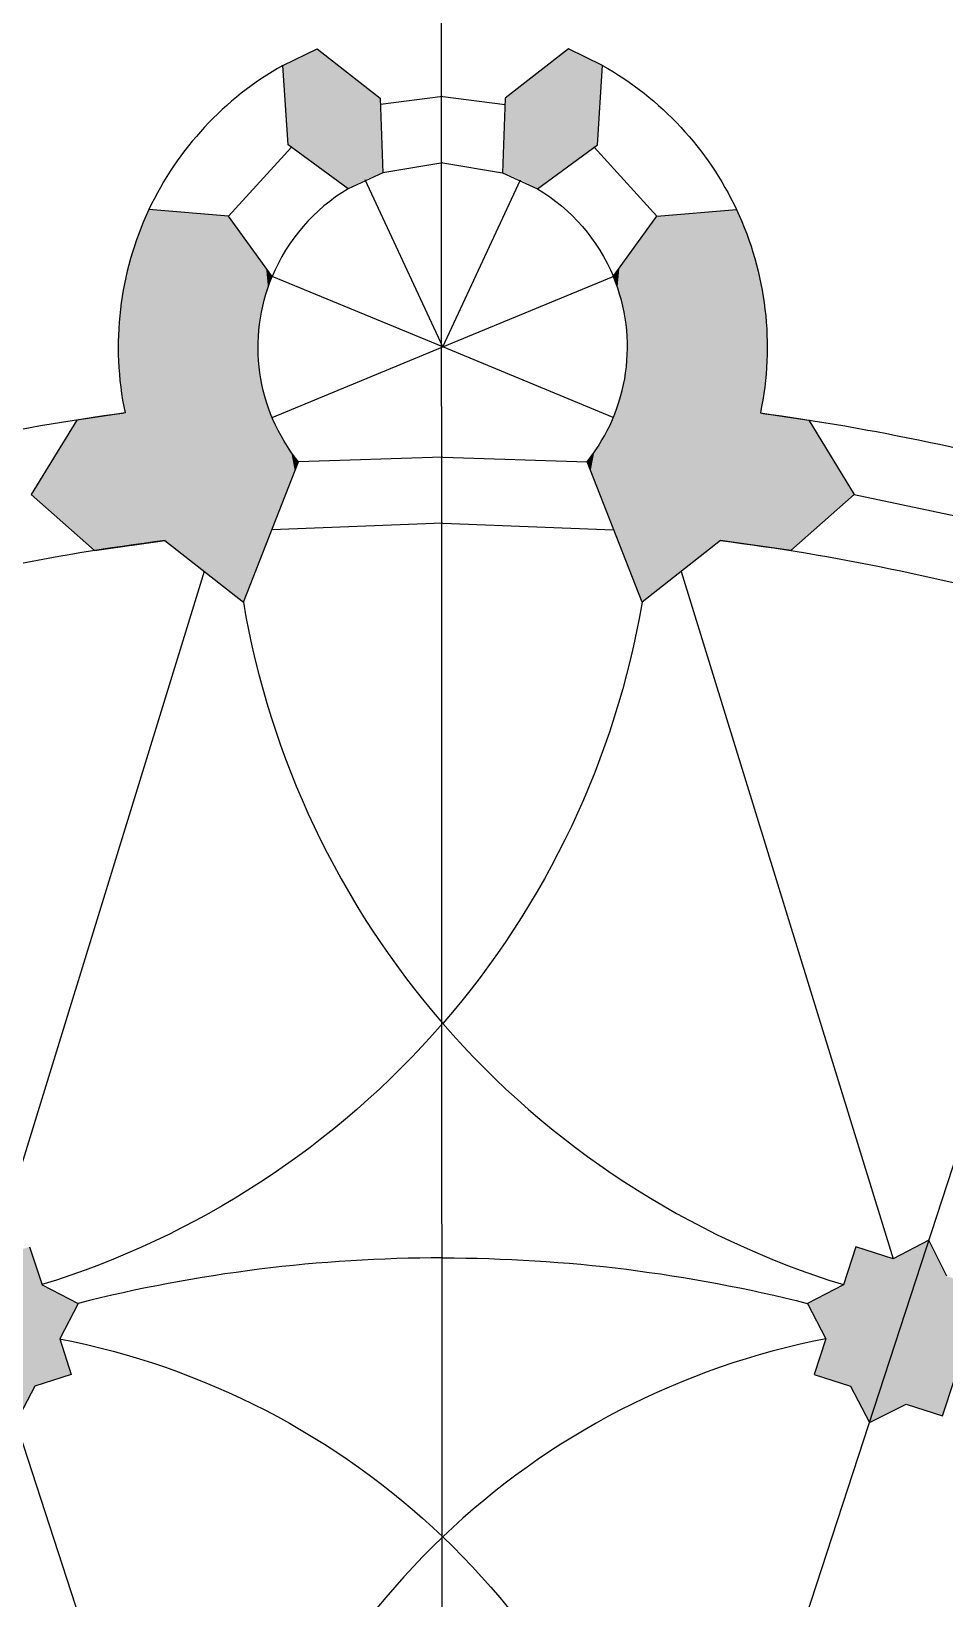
# Model space of a CAD drawing. Extents: x 146 to 208, y -275 to -29.
# Drawn here: x 169.72 to 178.14, y -248.89 to -234.46 of the extents above; entities that cross this region are included whole.
import ezdxf

# ---------------------------------------------------------------- set-up
doc = ezdxf.new("R2010")
doc.units = 0
for name, color, linetype in [('BASE_PLAN', 7, 'CONTINUOUS'), ('LINE_OF_SYMMETRY', 7, 'CONTINUOUS'), ('POCHE', 7, 'CONTINUOUS'), ('VAULT_LINES', 7, 'CONTINUOUS')]:
    doc.layers.add(name, color=color, linetype=linetype)

# ---------------------------------------------------------------- blocks, each defined once
blk = doc.blocks.new('*U22')
at = {"layer": 'POCHE', "linetype": 'CONTINUOUS', "extrusion": (0, 0, -1)}
for points in [[(-177.321, -247.028), (-177.321, -245.652), (-177.273, -246.935)], [(-177.273, -246.935), (-177.321, -245.652), (-177.273, -245.801)], [(-177.321, -247.028), (-177.448, -245.693), (-177.321, -245.652)], [(-177.995, -247.168), (-177.995, -245.592), (-177.786, -247.101)], [(-177.786, -247.101), (-177.995, -245.592), (-177.786, -245.7)], [(-177.995, -247.168), (-178.121, -245.845), (-177.995, -245.592)], [(-177.273, -246.935), (-177.273, -245.801), (-177.208, -246.914)], [(-177.208, -246.914), (-177.273, -245.801), (-177.208, -246.001)], [(-177.448, -247.269), (-177.448, -245.693), (-177.321, -247.028)], [(-177.448, -247.269), (-177.665, -245.763), (-177.448, -245.693)], [(-177.665, -247.161), (-177.665, -245.763), (-177.448, -247.269)], [(-177.786, -247.101), (-177.786, -245.7), (-177.665, -247.161)], [(-177.665, -247.161), (-177.786, -245.7), (-177.665, -245.763)], [(-178.121, -247.209), (-178.121, -245.845), (-177.995, -247.168)], [(-178.121, -247.209), (-178.16, -245.923), (-178.121, -245.845)], [(-178.16, -247.089), (-178.16, -245.923), (-178.121, -247.209)], [(-178.16, -247.089), (-178.228, -245.945), (-178.16, -245.923)], [(-178.228, -246.882), (-178.228, -245.945), (-178.16, -247.089)], [(-178.228, -246.882), (-178.39, -245.998), (-178.228, -245.945)], [(-177.045, -246.499), (-177.045, -246.085), (-176.875, -246.174)], [(-177.208, -246.914), (-177.208, -246.001), (-177.045, -246.861)], [(-177.045, -246.861), (-177.208, -246.001), (-177.045, -246.085)], [(-178.39, -246.802), (-178.39, -245.998), (-178.228, -246.882)], [(-178.39, -246.384), (-178.504, -246.035), (-178.39, -245.998)], [(-178.39, -246.802), (-178.558, -246.719), (-178.39, -246.384)], [(-177.045, -246.861), (-177.045, -246.499), (-176.938, -246.827)]]:
    blk.add_solid(points, dxfattribs=at)
blk = doc.blocks.new('*U24')
at = {"layer": 'POCHE', "linetype": 'CONTINUOUS', "extrusion": (0, 0, -1)}
for points in [[(-175.488, -239.609), (-175.488, -236.158), (-175.352, -239.716)], [(-175.352, -239.716), (-175.488, -236.158), (-175.352, -236.347)], [(-176.075, -239.147), (-176.075, -236.111), (-175.488, -239.609)], [(-175.488, -239.609), (-176.075, -236.111), (-175.488, -236.158)], [(-176.223, -239.168), (-176.223, -236.099), (-176.075, -239.147)], [(-176.075, -239.147), (-176.223, -236.099), (-176.075, -236.111)], [(-176.223, -239.168), (-176.248, -236.153), (-176.223, -236.099)], [(-176.248, -239.172), (-176.248, -236.153), (-176.223, -239.168)], [(-176.248, -239.172), (-176.271, -236.207), (-176.248, -236.153)], [(-176.271, -239.175), (-176.271, -236.207), (-176.248, -239.172)], [(-176.271, -239.175), (-176.294, -236.262), (-176.271, -236.207)], [(-176.294, -239.179), (-176.294, -236.262), (-176.271, -239.175)], [(-176.294, -239.179), (-176.315, -236.318), (-176.294, -236.262)], [(-175.352, -239.716), (-175.352, -236.347), (-175.217, -239.371)], [(-175.217, -239.371), (-175.352, -236.347), (-175.217, -236.534)], [(-176.315, -239.182), (-176.315, -236.318), (-176.294, -239.179)], [(-176.315, -239.182), (-176.336, -236.374), (-176.315, -236.318)], [(-176.336, -239.185), (-176.336, -236.374), (-176.315, -239.182)], [(-176.336, -239.185), (-176.355, -236.43), (-176.336, -236.374)], [(-176.355, -239.187), (-176.355, -236.43), (-176.336, -239.185)], [(-176.355, -239.187), (-176.373, -236.487), (-176.355, -236.43)], [(-175.172, -236.976), (-175.172, -236.597), (-175.158, -236.922)], [(-175.158, -236.922), (-175.172, -236.597), (-175.158, -236.616)], [(-175.184, -237.031), (-175.184, -236.581), (-175.172, -236.976)], [(-175.172, -236.976), (-175.184, -236.581), (-175.172, -236.597)], [(-175.194, -237.086), (-175.194, -236.566), (-175.184, -237.031)], [(-175.184, -237.031), (-175.194, -236.566), (-175.184, -236.581)], [(-175.202, -237.143), (-175.202, -236.555), (-175.194, -237.086)], [(-175.194, -237.086), (-175.202, -236.555), (-175.194, -236.566)], [(-175.209, -237.199), (-175.209, -236.546), (-175.202, -237.143)], [(-175.202, -237.143), (-175.209, -236.546), (-175.202, -236.555)], [(-175.214, -237.256), (-175.214, -236.539), (-175.209, -237.199)], [(-175.209, -237.199), (-175.214, -236.539), (-175.209, -236.546)], [(-175.216, -237.313), (-175.216, -236.535), (-175.214, -237.256)], [(-175.214, -237.256), (-175.216, -236.535), (-175.214, -236.539)], [(-175.217, -237.371), (-175.217, -236.534), (-175.216, -237.313)], [(-175.216, -237.313), (-175.217, -236.534), (-175.216, -236.535)], [(-176.373, -239.19), (-176.373, -236.487), (-176.355, -239.187)], [(-176.373, -239.19), (-176.391, -236.545), (-176.373, -236.487)], [(-176.391, -239.192), (-176.391, -236.545), (-176.373, -239.19)], [(-176.391, -239.192), (-176.407, -236.603), (-176.391, -236.545)], [(-175.107, -236.765), (-175.107, -236.687), (-175.087, -236.715)], [(-175.126, -236.817), (-175.126, -236.661), (-175.107, -236.765)], [(-175.107, -236.765), (-175.126, -236.661), (-175.107, -236.687)], [(-175.143, -236.869), (-175.143, -236.638), (-175.126, -236.817)], [(-175.126, -236.817), (-175.143, -236.638), (-175.126, -236.661)], [(-175.158, -236.922), (-175.158, -236.616), (-175.143, -236.869)], [(-175.143, -236.869), (-175.158, -236.616), (-175.143, -236.638)], [(-176.407, -239.195), (-176.407, -236.603), (-176.391, -239.192)], [(-176.407, -239.195), (-176.422, -236.661), (-176.407, -236.603)], [(-176.422, -239.197), (-176.422, -236.661), (-176.407, -239.195)], [(-176.422, -239.197), (-176.435, -236.72), (-176.422, -236.661)], [(-176.435, -239.199), (-176.435, -236.72), (-176.422, -239.197)], [(-176.435, -239.199), (-176.443, -236.758), (-176.435, -236.72)], [(-176.443, -239.2), (-176.443, -236.758), (-176.435, -239.199)], [(-176.443, -237.972), (-176.448, -236.779), (-176.443, -236.758)], [(-176.448, -237.949), (-176.448, -236.779), (-176.443, -237.972)], [(-176.448, -237.949), (-176.455, -236.816), (-176.448, -236.779)], [(-176.455, -237.914), (-176.455, -236.816), (-176.448, -237.949)], [(-176.455, -237.914), (-176.459, -236.838), (-176.455, -236.816)], [(-176.459, -237.889), (-176.459, -236.838), (-176.455, -237.914)], [(-176.459, -237.889), (-176.465, -236.874), (-176.459, -236.838)], [(-176.465, -237.856), (-176.465, -236.874), (-176.459, -237.889)], [(-176.465, -237.856), (-176.469, -236.898), (-176.465, -236.874)], [(-176.469, -237.83), (-176.469, -236.898), (-176.465, -237.856)], [(-176.469, -237.83), (-176.474, -236.933), (-176.469, -236.898)], [(-176.474, -237.797), (-176.474, -236.933), (-176.469, -237.83)], [(-176.474, -237.797), (-176.478, -236.958), (-176.474, -236.933)], [(-176.478, -237.77), (-176.478, -236.958), (-176.474, -237.797)], [(-176.478, -237.77), (-176.482, -236.992), (-176.478, -236.958)], [(-176.482, -237.738), (-176.482, -236.992), (-176.478, -237.77)], [(-176.482, -237.738), (-176.486, -237.018), (-176.482, -236.992)], [(-176.486, -237.71), (-176.486, -237.018), (-176.482, -237.738)], [(-176.486, -237.71), (-176.489, -237.051), (-176.486, -237.018)], [(-176.489, -237.679), (-176.489, -237.051), (-176.486, -237.71)], [(-176.489, -237.679), (-176.492, -237.078), (-176.489, -237.051)], [(-176.492, -237.649), (-176.492, -237.078), (-176.489, -237.679)], [(-176.492, -237.649), (-176.495, -237.111), (-176.492, -237.078)], [(-176.495, -237.619), (-176.495, -237.111), (-176.492, -237.649)], [(-176.495, -237.619), (-176.497, -237.138), (-176.495, -237.111)], [(-176.497, -237.589), (-176.497, -237.138), (-176.495, -237.619)], [(-176.497, -237.589), (-176.5, -237.172), (-176.497, -237.138)], [(-176.5, -237.56), (-176.5, -237.172), (-176.497, -237.589)], [(-176.5, -237.56), (-176.501, -237.198), (-176.5, -237.172)], [(-176.501, -237.528), (-176.501, -237.198), (-176.5, -237.56)], [(-176.501, -237.528), (-176.503, -237.232), (-176.501, -237.198)], [(-176.503, -237.5), (-176.503, -237.232), (-176.501, -237.528)], [(-176.503, -237.5), (-176.504, -237.259), (-176.503, -237.232)], [(-176.504, -237.466), (-176.504, -237.259), (-176.503, -237.5)], [(-176.504, -237.466), (-176.505, -237.295), (-176.504, -237.259)], [(-176.505, -237.44), (-176.505, -237.295), (-176.504, -237.466)], [(-176.505, -237.44), (-176.506, -237.319), (-176.505, -237.295)], [(-176.506, -237.4), (-176.506, -237.319), (-176.505, -237.44)], [(-176.506, -237.4), (-176.506, -237.379), (-176.506, -237.319)], [(-175.216, -239.368), (-175.216, -237.429), (-175.213, -239.36)], [(-175.213, -239.36), (-175.216, -237.429), (-175.213, -237.486)], [(-175.217, -239.371), (-175.217, -237.371), (-175.216, -239.368)], [(-175.216, -239.368), (-175.217, -237.371), (-175.216, -237.429)], [(-175.2, -239.328), (-175.2, -237.601), (-175.191, -239.305)], [(-175.191, -239.305), (-175.2, -237.601), (-175.191, -237.659)], [(-175.207, -239.347), (-175.207, -237.544), (-175.2, -239.328)], [(-175.2, -239.328), (-175.207, -237.544), (-175.2, -237.601)], [(-175.213, -239.36), (-175.213, -237.486), (-175.207, -239.347)], [(-175.207, -239.347), (-175.213, -237.486), (-175.207, -237.544)], [(-175.18, -239.277), (-175.18, -237.715), (-175.167, -239.244)], [(-175.167, -239.244), (-175.18, -237.715), (-175.167, -237.772)], [(-175.191, -239.305), (-175.191, -237.659), (-175.18, -239.277)], [(-175.18, -239.277), (-175.191, -237.659), (-175.18, -237.715)], [(-175.136, -239.163), (-175.136, -237.883), (-175.117, -239.116)], [(-175.117, -239.116), (-175.136, -237.883), (-175.117, -237.937)], [(-175.152, -239.206), (-175.152, -237.828), (-175.136, -239.163)], [(-175.136, -239.163), (-175.152, -237.828), (-175.136, -237.883)], [(-175.167, -239.244), (-175.167, -237.772), (-175.152, -239.206)], [(-175.152, -239.206), (-175.167, -237.772), (-175.152, -237.828)], [(-175.097, -239.064), (-175.097, -237.99), (-175.075, -239.008)], [(-175.075, -239.008), (-175.097, -237.99), (-175.075, -238.043)], [(-175.117, -239.116), (-175.117, -237.937), (-175.097, -239.064)], [(-175.097, -239.064), (-175.117, -237.937), (-175.097, -237.99)], [(-176.443, -239.2), (-176.724, -238.013), (-176.443, -237.972)], [(-176.724, -239.24), (-176.724, -238.013), (-176.443, -239.2)], [(-176.724, -239.24), (-176.888, -238.037), (-176.724, -238.013)], [(-176.888, -239.095), (-176.888, -238.037), (-176.724, -239.24)], [(-176.888, -239.095), (-177.306, -238.724), (-176.888, -238.037)], [(-175.026, -238.883), (-175.026, -238.145), (-174.999, -238.815)], [(-174.999, -238.815), (-175.026, -238.145), (-174.999, -238.194)], [(-175.051, -238.948), (-175.051, -238.095), (-175.026, -238.883)], [(-175.026, -238.883), (-175.051, -238.095), (-175.026, -238.145)], [(-175.075, -239.008), (-175.075, -238.043), (-175.051, -238.948)], [(-175.051, -238.948), (-175.075, -238.043), (-175.051, -238.095)], [(-174.941, -238.667), (-174.941, -238.289), (-174.911, -238.589)], [(-174.911, -238.589), (-174.941, -238.289), (-174.911, -238.335)], [(-174.971, -238.743), (-174.971, -238.243), (-174.941, -238.667)], [(-174.941, -238.667), (-174.971, -238.243), (-174.941, -238.289)], [(-174.999, -238.815), (-174.999, -238.194), (-174.971, -238.743)], [(-174.971, -238.743), (-174.999, -238.194), (-174.971, -238.243)], [(-174.878, -238.507), (-174.878, -238.379), (-174.845, -238.422)], [(-174.911, -238.589), (-174.911, -238.335), (-174.878, -238.507)], [(-174.878, -238.507), (-174.911, -238.335), (-174.878, -238.379)]]:
    blk.add_solid(points, dxfattribs=at)
blk = doc.blocks.new('*U25')
at = {"layer": 'POCHE', "linetype": 'CONTINUOUS', "extrusion": (0, 0, -1)}
for points in [[(-174.673, -235.699), (-174.673, -234.617), (-174.387, -235.908)], [(-174.387, -235.908), (-174.673, -234.617), (-174.387, -234.84)], [(-174.673, -235.699), (-174.753, -234.652), (-174.673, -234.617)], [(-174.753, -235.64), (-174.753, -234.652), (-174.673, -235.699)], [(-174.753, -235.64), (-174.832, -234.689), (-174.753, -234.652)], [(-174.832, -235.581), (-174.832, -234.689), (-174.753, -235.64)], [(-174.832, -235.581), (-174.911, -234.729), (-174.832, -234.689)], [(-174.387, -235.908), (-174.387, -234.84), (-174.349, -235.886)], [(-174.349, -235.886), (-174.387, -234.84), (-174.349, -234.87)], [(-174.911, -235.524), (-174.911, -234.729), (-174.832, -235.581)], [(-174.911, -235.524), (-174.941, -234.745), (-174.911, -234.729)], [(-174.941, -235.502), (-174.941, -234.745), (-174.911, -235.524)], [(-174.941, -235.502), (-174.988, -234.771), (-174.941, -234.745)], [(-174.191, -235.808), (-174.191, -234.994), (-174.15, -235.791)], [(-174.15, -235.791), (-174.191, -234.994), (-174.15, -235.026)], [(-174.231, -235.826), (-174.231, -234.963), (-174.191, -235.808)], [(-174.191, -235.808), (-174.231, -234.963), (-174.191, -234.994)], [(-174.271, -235.845), (-174.271, -234.931), (-174.231, -235.826)], [(-174.231, -235.826), (-174.271, -234.931), (-174.231, -234.963)], [(-174.31, -235.865), (-174.31, -234.9), (-174.271, -235.845)], [(-174.271, -235.845), (-174.31, -234.9), (-174.271, -234.931)], [(-174.349, -235.886), (-174.349, -234.87), (-174.31, -235.865)], [(-174.31, -235.865), (-174.349, -234.87), (-174.31, -234.9)], [(-174.091, -235.769), (-174.091, -235.073), (-174.067, -235.761)], [(-174.109, -235.775), (-174.109, -235.058), (-174.091, -235.769)], [(-174.091, -235.769), (-174.109, -235.058), (-174.091, -235.073)], [(-174.15, -235.791), (-174.15, -235.026), (-174.109, -235.775)], [(-174.109, -235.775), (-174.15, -235.026), (-174.109, -235.058)]]:
    blk.add_solid(points, dxfattribs=at)
blk = doc.blocks.new('*U47')
at = {"layer": 'POCHE', "linetype": 'CONTINUOUS'}
for points in [[(169.035, -247.168), (168.909, -245.845), (169.035, -245.592)], [(169.035, -247.168), (169.035, -245.592), (169.244, -247.101)], [(169.244, -247.101), (169.035, -245.592), (169.244, -245.7)], [(169.708, -247.028), (169.582, -245.693), (169.708, -245.652)], [(169.708, -247.028), (169.708, -245.652), (169.757, -246.935)], [(169.757, -246.935), (169.708, -245.652), (169.757, -245.801)], [(169.244, -247.101), (169.244, -245.7), (169.365, -247.161)], [(169.365, -247.161), (169.244, -245.7), (169.365, -245.763)], [(169.582, -247.269), (169.365, -245.763), (169.582, -245.693)], [(169.365, -247.161), (169.365, -245.763), (169.582, -247.269)], [(169.582, -247.269), (169.582, -245.693), (169.708, -247.028)], [(169.757, -246.935), (169.757, -245.801), (169.822, -246.914)], [(169.822, -246.914), (169.757, -245.801), (169.822, -246.001)], [(168.802, -246.882), (168.64, -245.998), (168.802, -245.945)], [(168.87, -247.089), (168.802, -245.945), (168.87, -245.923)], [(168.802, -246.882), (168.802, -245.945), (168.87, -247.089)], [(168.909, -247.209), (168.87, -245.923), (168.909, -245.845)], [(168.87, -247.089), (168.87, -245.923), (168.909, -247.209)], [(168.909, -247.209), (168.909, -245.845), (169.035, -247.168)], [(168.64, -246.384), (168.526, -246.035), (168.64, -245.998)], [(168.64, -246.802), (168.64, -245.998), (168.802, -246.882)], [(169.822, -246.914), (169.822, -246.001), (169.985, -246.861)], [(169.985, -246.861), (169.822, -246.001), (169.985, -246.085)], [(169.985, -246.499), (169.985, -246.085), (170.155, -246.174)], [(168.64, -246.802), (168.472, -246.719), (168.64, -246.384)], [(169.985, -246.861), (169.985, -246.499), (170.092, -246.827)]]:
    blk.add_solid(points, dxfattribs=at)
blk = doc.blocks.new('*U49')
at = {"layer": 'POCHE', "linetype": 'CONTINUOUS'}
for points in [[(170.782, -239.172), (170.759, -236.207), (170.782, -236.153)], [(170.807, -239.168), (170.782, -236.153), (170.807, -236.099)], [(170.782, -239.172), (170.782, -236.153), (170.807, -239.168)], [(170.807, -239.168), (170.807, -236.099), (170.955, -239.147)], [(170.955, -239.147), (170.807, -236.099), (170.955, -236.111)], [(170.955, -239.147), (170.955, -236.111), (171.542, -239.609)], [(171.542, -239.609), (170.955, -236.111), (171.542, -236.158)], [(171.542, -239.609), (171.542, -236.158), (171.678, -239.716)], [(171.678, -239.716), (171.542, -236.158), (171.678, -236.347)], [(170.736, -239.179), (170.715, -236.318), (170.736, -236.262)], [(170.759, -239.175), (170.736, -236.262), (170.759, -236.207)], [(170.736, -239.179), (170.736, -236.262), (170.759, -239.175)], [(170.759, -239.175), (170.759, -236.207), (170.782, -239.172)], [(170.675, -239.187), (170.656, -236.487), (170.675, -236.43)], [(170.694, -239.185), (170.675, -236.43), (170.694, -236.374)], [(170.675, -239.187), (170.675, -236.43), (170.694, -239.185)], [(170.715, -239.182), (170.694, -236.374), (170.715, -236.318)], [(170.694, -239.185), (170.694, -236.374), (170.715, -239.182)], [(170.715, -239.182), (170.715, -236.318), (170.736, -239.179)], [(171.678, -239.716), (171.678, -236.347), (171.813, -239.371)], [(171.813, -239.371), (171.678, -236.347), (171.813, -236.534)], [(170.639, -239.192), (170.623, -236.603), (170.639, -236.545)], [(170.656, -239.19), (170.639, -236.545), (170.656, -236.487)], [(170.639, -239.192), (170.639, -236.545), (170.656, -239.19)], [(170.656, -239.19), (170.656, -236.487), (170.675, -239.187)], [(171.813, -237.371), (171.813, -236.534), (171.814, -237.313)], [(171.814, -237.313), (171.813, -236.534), (171.814, -236.535)], [(171.814, -237.313), (171.814, -236.535), (171.816, -237.256)], [(171.816, -237.256), (171.814, -236.535), (171.816, -236.539)], [(171.816, -237.256), (171.816, -236.539), (171.821, -237.199)], [(171.821, -237.199), (171.816, -236.539), (171.821, -236.546)], [(171.821, -237.199), (171.821, -236.546), (171.828, -237.143)], [(171.828, -237.143), (171.821, -236.546), (171.828, -236.555)], [(171.828, -237.143), (171.828, -236.555), (171.836, -237.086)], [(171.836, -237.086), (171.828, -236.555), (171.836, -236.566)], [(171.836, -237.086), (171.836, -236.566), (171.846, -237.031)], [(171.846, -237.031), (171.836, -236.566), (171.846, -236.581)], [(171.846, -237.031), (171.846, -236.581), (171.858, -236.976)], [(171.858, -236.976), (171.846, -236.581), (171.858, -236.597)], [(171.858, -236.976), (171.858, -236.597), (171.872, -236.922)], [(171.872, -236.922), (171.858, -236.597), (171.872, -236.616)], [(170.595, -239.199), (170.587, -236.758), (170.595, -236.72)], [(170.608, -239.197), (170.595, -236.72), (170.608, -236.661)], [(170.595, -239.199), (170.595, -236.72), (170.608, -239.197)], [(170.623, -239.195), (170.608, -236.661), (170.623, -236.603)], [(170.608, -239.197), (170.608, -236.661), (170.623, -239.195)], [(170.623, -239.195), (170.623, -236.603), (170.639, -239.192)], [(171.872, -236.922), (171.872, -236.616), (171.887, -236.869)], [(171.887, -236.869), (171.872, -236.616), (171.887, -236.638)], [(171.887, -236.869), (171.887, -236.638), (171.904, -236.817)], [(171.904, -236.817), (171.887, -236.638), (171.904, -236.661)], [(171.904, -236.817), (171.904, -236.661), (171.923, -236.765)], [(171.923, -236.765), (171.904, -236.661), (171.923, -236.687)], [(171.923, -236.765), (171.923, -236.687), (171.943, -236.715)], [(170.565, -237.856), (170.561, -236.898), (170.565, -236.874)], [(170.571, -237.889), (170.565, -236.874), (170.571, -236.838)], [(170.565, -237.856), (170.565, -236.874), (170.571, -237.889)], [(170.575, -237.914), (170.571, -236.838), (170.575, -236.816)], [(170.571, -237.889), (170.571, -236.838), (170.575, -237.914)], [(170.582, -237.949), (170.575, -236.816), (170.582, -236.779)], [(170.575, -237.914), (170.575, -236.816), (170.582, -237.949)], [(170.587, -237.972), (170.582, -236.779), (170.587, -236.758)], [(170.582, -237.949), (170.582, -236.779), (170.587, -237.972)], [(170.587, -239.2), (170.587, -236.758), (170.595, -239.199)], [(170.544, -237.71), (170.541, -237.051), (170.544, -237.018)], [(170.548, -237.738), (170.544, -237.018), (170.548, -236.992)], [(170.544, -237.71), (170.544, -237.018), (170.548, -237.738)], [(170.552, -237.77), (170.548, -236.992), (170.552, -236.958)], [(170.548, -237.738), (170.548, -236.992), (170.552, -237.77)], [(170.556, -237.797), (170.552, -236.958), (170.556, -236.933)], [(170.552, -237.77), (170.552, -236.958), (170.556, -237.797)], [(170.561, -237.83), (170.556, -236.933), (170.561, -236.898)], [(170.556, -237.797), (170.556, -236.933), (170.561, -237.83)], [(170.561, -237.83), (170.561, -236.898), (170.565, -237.856)], [(170.53, -237.56), (170.529, -237.198), (170.53, -237.172)], [(170.533, -237.589), (170.53, -237.172), (170.533, -237.138)], [(170.53, -237.56), (170.53, -237.172), (170.533, -237.589)], [(170.535, -237.619), (170.533, -237.138), (170.535, -237.111)], [(170.533, -237.589), (170.533, -237.138), (170.535, -237.619)], [(170.538, -237.649), (170.535, -237.111), (170.538, -237.078)], [(170.535, -237.619), (170.535, -237.111), (170.538, -237.649)], [(170.541, -237.679), (170.538, -237.078), (170.541, -237.051)], [(170.538, -237.649), (170.538, -237.078), (170.541, -237.679)], [(170.541, -237.679), (170.541, -237.051), (170.544, -237.71)], [(170.525, -237.44), (170.524, -237.319), (170.525, -237.295)], [(170.524, -237.4), (170.524, -237.379), (170.524, -237.319)], [(170.524, -237.4), (170.524, -237.319), (170.525, -237.44)], [(170.526, -237.466), (170.525, -237.295), (170.526, -237.259)], [(170.525, -237.44), (170.525, -237.295), (170.526, -237.466)], [(170.527, -237.5), (170.526, -237.259), (170.527, -237.232)], [(170.526, -237.466), (170.526, -237.259), (170.527, -237.5)], [(170.529, -237.528), (170.527, -237.232), (170.529, -237.198)], [(170.527, -237.5), (170.527, -237.232), (170.529, -237.528)], [(170.529, -237.528), (170.529, -237.198), (170.53, -237.56)], [(171.813, -239.371), (171.813, -237.371), (171.814, -239.368)], [(171.814, -239.368), (171.813, -237.371), (171.814, -237.429)], [(171.814, -239.368), (171.814, -237.429), (171.817, -239.36)], [(171.817, -239.36), (171.814, -237.429), (171.817, -237.486)], [(171.817, -239.36), (171.817, -237.486), (171.822, -239.347)], [(171.822, -239.347), (171.817, -237.486), (171.822, -237.544)], [(171.822, -239.347), (171.822, -237.544), (171.83, -239.328)], [(171.83, -239.328), (171.822, -237.544), (171.83, -237.601)], [(171.83, -239.328), (171.83, -237.601), (171.839, -239.305)], [(171.839, -239.305), (171.83, -237.601), (171.839, -237.659)], [(171.839, -239.305), (171.839, -237.659), (171.85, -239.277)], [(171.85, -239.277), (171.839, -237.659), (171.85, -237.715)], [(171.85, -239.277), (171.85, -237.715), (171.863, -239.244)], [(171.863, -239.244), (171.85, -237.715), (171.863, -237.772)], [(171.863, -239.244), (171.863, -237.772), (171.878, -239.206)], [(171.878, -239.206), (171.863, -237.772), (171.878, -237.828)], [(171.878, -239.206), (171.878, -237.828), (171.894, -239.163)], [(171.894, -239.163), (171.878, -237.828), (171.894, -237.883)], [(171.894, -239.163), (171.894, -237.883), (171.913, -239.116)], [(171.913, -239.116), (171.894, -237.883), (171.913, -237.937)], [(170.142, -239.095), (169.723, -238.724), (170.142, -238.037)], [(170.306, -239.24), (170.142, -238.037), (170.306, -238.013)], [(170.142, -239.095), (170.142, -238.037), (170.306, -239.24)], [(170.587, -239.2), (170.306, -238.013), (170.587, -237.972)], [(170.306, -239.24), (170.306, -238.013), (170.587, -239.2)], [(171.913, -239.116), (171.913, -237.937), (171.933, -239.064)], [(171.933, -239.064), (171.913, -237.937), (171.933, -237.99)], [(171.933, -239.064), (171.933, -237.99), (171.955, -239.008)], [(171.955, -239.008), (171.933, -237.99), (171.955, -238.043)], [(171.955, -239.008), (171.955, -238.043), (171.979, -238.948)], [(171.979, -238.948), (171.955, -238.043), (171.979, -238.095)], [(171.979, -238.948), (171.979, -238.095), (172.004, -238.883)], [(172.004, -238.883), (171.979, -238.095), (172.004, -238.145)], [(172.004, -238.883), (172.004, -238.145), (172.031, -238.815)], [(172.031, -238.815), (172.004, -238.145), (172.031, -238.194)], [(172.031, -238.815), (172.031, -238.194), (172.059, -238.743)], [(172.059, -238.743), (172.031, -238.194), (172.059, -238.243)], [(172.059, -238.743), (172.059, -238.243), (172.089, -238.667)], [(172.089, -238.667), (172.059, -238.243), (172.089, -238.289)], [(172.089, -238.667), (172.089, -238.289), (172.119, -238.589)], [(172.119, -238.589), (172.089, -238.289), (172.119, -238.335)], [(172.119, -238.589), (172.119, -238.335), (172.151, -238.507)], [(172.151, -238.507), (172.119, -238.335), (172.151, -238.379)], [(172.151, -238.507), (172.151, -238.379), (172.185, -238.422)]]:
    blk.add_solid(points, dxfattribs=at)
blk = doc.blocks.new('*U50')
at = {"layer": 'POCHE', "linetype": 'CONTINUOUS'}
for points in [[(172.197, -235.581), (172.119, -234.729), (172.197, -234.689)], [(172.277, -235.64), (172.197, -234.689), (172.277, -234.652)], [(172.197, -235.581), (172.197, -234.689), (172.277, -235.64)], [(172.357, -235.699), (172.277, -234.652), (172.357, -234.617)], [(172.277, -235.64), (172.277, -234.652), (172.357, -235.699)], [(172.357, -235.699), (172.357, -234.617), (172.642, -235.908)], [(172.642, -235.908), (172.357, -234.617), (172.642, -234.84)], [(172.089, -235.502), (172.042, -234.771), (172.089, -234.745)], [(172.119, -235.524), (172.089, -234.745), (172.119, -234.729)], [(172.089, -235.502), (172.089, -234.745), (172.119, -235.524)], [(172.119, -235.524), (172.119, -234.729), (172.197, -235.581)], [(172.642, -235.908), (172.642, -234.84), (172.681, -235.886)], [(172.681, -235.886), (172.642, -234.84), (172.681, -234.87)], [(172.681, -235.886), (172.681, -234.87), (172.719, -235.865)], [(172.719, -235.865), (172.681, -234.87), (172.719, -234.9)], [(172.719, -235.865), (172.719, -234.9), (172.759, -235.845)], [(172.759, -235.845), (172.719, -234.9), (172.759, -234.931)], [(172.759, -235.845), (172.759, -234.931), (172.799, -235.826)], [(172.799, -235.826), (172.759, -234.931), (172.799, -234.963)], [(172.799, -235.826), (172.799, -234.963), (172.839, -235.808)], [(172.839, -235.808), (172.799, -234.963), (172.839, -234.994)], [(172.839, -235.808), (172.839, -234.994), (172.88, -235.791)], [(172.88, -235.791), (172.839, -234.994), (172.88, -235.026)], [(172.88, -235.791), (172.88, -235.026), (172.921, -235.775)], [(172.921, -235.775), (172.88, -235.026), (172.921, -235.058)], [(172.921, -235.775), (172.921, -235.058), (172.939, -235.769)], [(172.939, -235.769), (172.921, -235.058), (172.939, -235.073)], [(172.939, -235.769), (172.939, -235.073), (172.962, -235.761)]]:
    blk.add_solid(points, dxfattribs=at)

msp = doc.modelspace()

# ---------------------------------------------------------------- linework, layer by layer
at = {"layer": 'BASE_PLAN'}
for p, q in [((173.515, -259.327), (162.971, -227)), ((173.515, -259.327), (184.059, -227)), ((172.042, -234.771), (172.357, -234.617)), ((172.357, -234.617), (172.939, -235.073)), ((174.673, -234.617), (174.091, -235.073)), ((174.988, -234.771), (174.673, -234.617)), ((172.089, -235.502), (172.042, -234.771)), ((174.941, -235.502), (174.988, -234.771)), ((172.939, -235.073), (172.962, -235.761)), ((173.515, -235.058), (172.941, -235.13)), ((173.515, -235.058), (174.089, -235.13)), ((174.091, -235.073), (174.067, -235.761)), ((172.12, -235.524), (171.542, -236.158)), ((172.642, -235.908), (172.089, -235.502)), ((174.387, -235.908), (174.941, -235.502)), ((174.91, -235.524), (175.488, -236.158)), ((173.515, -235.669), (172.962, -235.761)), ((173.515, -235.669), (174.067, -235.761)), ((172.962, -235.761), (172.642, -235.908)), ((174.067, -235.761), (174.387, -235.908)), ((171.542, -236.158), (170.807, -236.099)), ((171.943, -236.715), (171.542, -236.158)), ((175.087, -236.715), (175.488, -236.158)), ((175.488, -236.158), (176.223, -236.099)), ((170.142, -238.037), (169.723, -238.724)), ((170.492, -237.985), (170.142, -238.037)), ((176.538, -237.985), (176.888, -238.037)), ((176.888, -238.037), (177.306, -238.724)), ((171.678, -239.716), (172.185, -238.422)), ((173.515, -238.38), (172.185, -238.422)), ((173.515, -238.38), (174.845, -238.422)), ((175.352, -239.716), (174.845, -238.422)), ((169.723, -238.724), (170.306, -239.24)), ((177.306, -238.724), (176.724, -239.24)), ((177.306, -238.724), (178.458, -238.967)), ((173.515, -238.987), (171.94, -239.048)), ((173.515, -238.987), (175.09, -239.048)), ((170.306, -239.24), (170.955, -239.147)), ((170.955, -239.147), (171.678, -239.716)), ((176.075, -239.147), (175.352, -239.716)), ((176.724, -239.24), (176.075, -239.147)), ((171.317, -239.432), (169.365, -245.763)), ((175.713, -239.432), (177.665, -245.763)), ((169.708, -245.652), (169.822, -246.001)), ((177.321, -245.652), (177.208, -246.001)), ((177.665, -245.763), (177.321, -245.652)), ((177.995, -245.592), (177.665, -245.763)), ((178.16, -245.923), (177.995, -245.592)), ((169.822, -246.001), (170.155, -246.174)), ((177.208, -246.001), (176.875, -246.174)), ((170.155, -246.174), (169.985, -246.499)), ((176.875, -246.174), (177.045, -246.499)), ((169.985, -246.499), (170.092, -246.827)), ((177.045, -246.499), (176.938, -246.827)), ((170.092, -246.827), (169.757, -246.935)), ((176.938, -246.827), (177.273, -246.935)), ((169.757, -246.935), (169.582, -247.269)), ((177.273, -246.935), (177.448, -247.269)), ((178.121, -247.209), (178.228, -246.882)), ((177.448, -247.269), (177.786, -247.101)), ((177.786, -247.101), (178.121, -247.209))]:
    msp.add_line(p, q, dxfattribs=at)
for centre, radius, start, end in [((173.506, -237.371), 2.984, 119.3867, 154.7755), ((173.51, -237.368), 1.698, 120.7199, 157.3827), ((173.493, -237.364), 2.969, 154.7868, 191.8036), ((173.527, -237.364), 1.69, 321.2687, 22.5958), ((173.514, -259.48), 21.707, 97.7491, 106.0674), ((172.051, -248.729), 10.856, 97.7494, 98.2549), ((173.514, -259.472), 20.485, 97.1749, 106.0443), ((179.534, -238.37), 7.971, 189.7195, 220.9603), ((179.568, -238.34), 8.016, 220.9628, 252.8723), ((173.515, -259.427), 13.673, 89.9994, 104.2234), ((178.39, -253.433), 7.063, 100.9826, 133.6553), ((178.361, -253.402), 7.02, 133.6541, 166.9971)]:
    msp.add_arc(centre, radius, start, end, dxfattribs=at)
at = {"layer": 'BASE_PLAN', "extrusion": (0, 0, -1)}
for centre, radius, start, end in [((-173.523, -237.371), 2.984, 119.3867, 154.7755), ((-173.52, -237.368), 1.698, 120.7199, 157.3827), ((-173.536, -237.364), 2.969, 154.7868, 191.8036), ((-173.503, -237.364), 1.69, 321.2687, 22.5958), ((-173.516, -259.48), 21.707, 97.7491, 106.0674), ((-174.979, -248.729), 10.856, 97.7494, 98.2549), ((-173.516, -259.472), 20.485, 97.1749, 106.0443), ((-167.496, -238.37), 7.971, 189.7195, 220.9603), ((-167.461, -238.34), 8.016, 220.9628, 252.8723), ((-173.515, -259.427), 13.673, 89.9994, 104.2234), ((-168.639, -253.433), 7.063, 100.9826, 133.6553), ((-168.669, -253.402), 7.02, 133.6541, 166.9971)]:
    msp.add_arc(centre, radius, start, end, dxfattribs=at)
at = {"layer": 'LINE_OF_SYMMETRY'}
msp.add_line((173.515, -259.327), (173.504, -232.539), dxfattribs=at)
at = {"layer": 'VAULT_LINES'}
for p, q in [((173.515, -237.364), (172.799, -235.826)), ((173.515, -237.364), (174.231, -235.826)), ((173.515, -237.364), (171.943, -236.715)), ((173.515, -237.364), (175.087, -236.715)), ((171.943, -238.014), (173.515, -237.364)), ((175.087, -238.014), (173.515, -237.364))]:
    msp.add_line(p, q, dxfattribs=at)

# ---------------------------------------------------------------- block references
at = {"layer": 'POCHE'}
for name in ['*U50', '*U25', '*U49', '*U24', '*U47', '*U22']:
    msp.add_blockref(name, (0, 0), dxfattribs=at)

doc.saveas('drawing.dxf')
